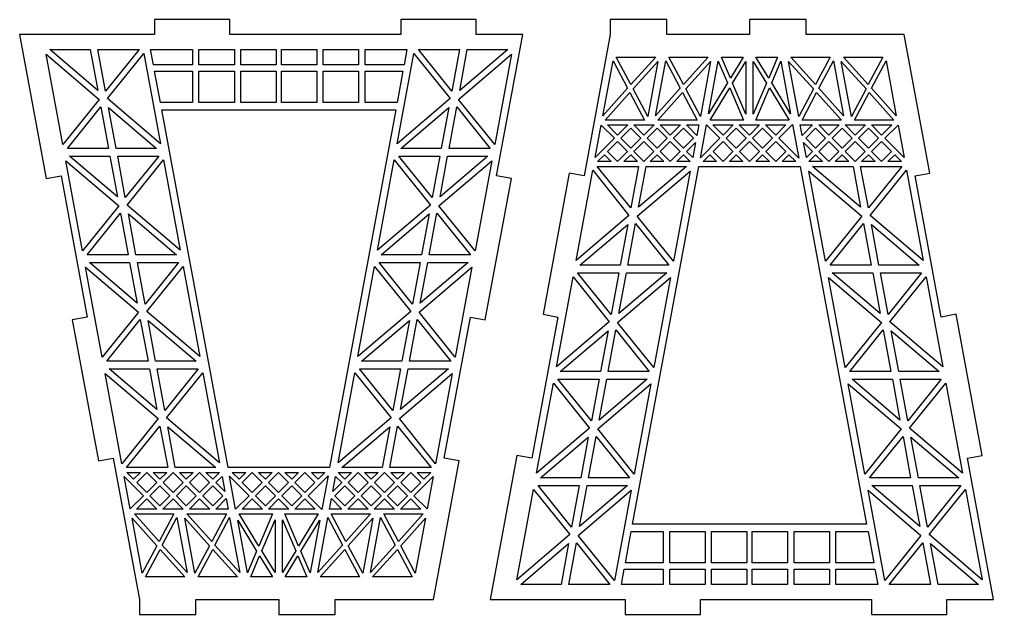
# Model space of a CAD drawing. Extents: x -33 to 356, y -32 to 230.
# Drawn here: x -33.3 to 173.6, y 103.3 to 229.7 of the extents above; entities that cross this region are included whole.
import ezdxf

# ---------------------------------------------------------------- set-up
doc = ezdxf.new("R2010")
doc.units = 0

msp = doc.modelspace()

# ---------------------------------------------------------------- linework, layer by layer
at = {"layer": '1', "linetype": 'CONTINUOUS'}
for points in [[(-27.673, 222.333, 0), (-16.433, 212.753, 0), (-24.113, 203.173, 0), (-27.673, 222.333, 0)], [(-26.873, 223.333, 0), (-18.293, 223.333, 0), (-16.693, 214.653, 0), (-26.873, 223.333, 0)], [(-16.673, 223.333, 0), (-7.933, 223.333, 0), (-15.033, 214.493, 0), (-16.673, 223.333, 0)], [(-6.953, 222.493, 0), (-3.413, 203.333, 0), (-14.653, 212.913, 0), (-6.953, 222.493, 0)], [(-5.473, 223.333, 0), (3.427, 223.333, 0), (3.427, 220.133, 0), (-4.893, 220.133, 0), (-5.473, 223.333, 0)], [(4.787, 220.133, 0), (4.787, 223.333, 0), (12.307, 223.333, 0), (12.307, 220.133, 0), (4.787, 220.133, 0)], [(13.667, 220.133, 0), (13.667, 223.333, 0), (21.187, 223.333, 0), (21.187, 220.133, 0), (13.667, 220.133, 0)], [(22.307, 220.133, 0), (22.307, 223.333, 0), (29.827, 223.333, 0), (29.827, 220.133, 0), (22.307, 220.133, 0)], [(31.187, 220.133, 0), (31.187, 223.333, 0), (38.707, 223.333, 0), (38.707, 220.133, 0), (31.187, 220.133, 0)], [(40.067, 220.133, 0), (40.067, 223.333, 0), (48.967, 223.333, 0), (48.387, 220.133, 0), (40.067, 220.133, 0)], [(50.447, 222.493, 0), (58.147, 212.913, 0), (46.907, 203.333, 0), (50.447, 222.493, 0)], [(51.427, 223.333, 0), (60.167, 223.333, 0), (58.527, 214.493, 0), (51.427, 223.333, 0)], [(71.167, 222.333, 0), (67.607, 203.173, 0), (59.927, 212.753, 0), (71.167, 222.333, 0)], [(61.787, 223.333, 0), (70.367, 223.333, 0), (60.187, 214.653, 0), (61.787, 223.333, 0)], [(101.807, 221.733, 0), (96.527, 215.893, 0), (93.427, 221.733, 0), (101.807, 221.733, 0)], [(112.987, 221.733, 0), (107.707, 215.893, 0), (104.607, 221.733, 0), (112.987, 221.733, 0)], [(120.387, 221.733, 0), (117.667, 217.293, 0), (115.787, 221.733, 0), (120.387, 221.733, 0)], [(127.707, 221.733, 0), (125.827, 217.293, 0), (123.107, 221.733, 0), (127.707, 221.733, 0)], [(138.887, 221.733, 0), (135.787, 215.893, 0), (130.507, 221.733, 0), (138.887, 221.733, 0)], [(150.067, 221.733, 0), (146.967, 215.893, 0), (141.687, 221.733, 0), (150.067, 221.733, 0)], [(92.747, 220.973, 0), (95.847, 215.133, 0), (90.587, 209.273, 0), (92.747, 220.973, 0)], [(100.107, 209.133, 0), (97.007, 214.973, 0), (102.287, 220.833, 0), (100.107, 209.133, 0)], [(103.927, 220.973, 0), (107.027, 215.133, 0), (101.767, 209.273, 0), (103.927, 220.973, 0)], [(111.307, 209.133, 0), (108.187, 214.973, 0), (113.467, 220.833, 0), (111.307, 209.133, 0)], [(115.107, 220.873, 0), (117.047, 216.293, 0), (113.027, 209.693, 0), (115.107, 220.873, 0)], [(120.947, 209.593, 0), (118.127, 216.213, 0), (120.947, 220.813, 0), (120.947, 209.593, 0)], [(122.547, 220.813, 0), (125.367, 216.213, 0), (122.547, 209.593, 0), (122.547, 220.813, 0)], [(130.467, 209.693, 0), (126.447, 216.293, 0), (128.387, 220.873, 0), (130.467, 209.693, 0)], [(130.027, 220.833, 0), (135.307, 214.973, 0), (132.187, 209.133, 0), (130.027, 220.833, 0)], [(141.727, 209.273, 0), (136.467, 215.133, 0), (139.567, 220.973, 0), (141.727, 209.273, 0)], [(141.207, 220.833, 0), (146.487, 214.973, 0), (143.387, 209.133, 0), (141.207, 220.833, 0)], [(152.907, 209.273, 0), (147.647, 215.133, 0), (150.747, 220.973, 0), (152.907, 209.273, 0)], [(-4.633, 218.773, 0), (3.427, 218.773, 0), (3.427, 212.133, 0), (-3.413, 212.133, 0), (-4.633, 218.773, 0)], [(4.787, 212.133, 0), (4.787, 218.773, 0), (12.307, 218.773, 0), (12.307, 212.133, 0), (4.787, 212.133, 0)], [(13.667, 218.773, 0), (21.187, 218.773, 0), (21.187, 212.133, 0), (13.667, 212.133, 0), (13.667, 218.773, 0)], [(22.307, 218.773, 0), (29.827, 218.773, 0), (29.827, 212.133, 0), (22.307, 212.133, 0), (22.307, 218.773, 0)], [(31.187, 218.773, 0), (38.707, 218.773, 0), (38.707, 212.133, 0), (31.187, 212.133, 0), (31.187, 218.773, 0)], [(40.067, 218.773, 0), (48.127, 218.773, 0), (46.907, 212.133, 0), (40.067, 212.133, 0), (40.067, 218.773, 0)], [(113.347, 208.373, 0), (117.527, 215.193, 0), (120.427, 208.373, 0), (113.347, 208.373, 0)], [(123.067, 208.373, 0), (125.967, 215.193, 0), (130.147, 208.373, 0), (123.067, 208.373, 0)], [(91.067, 208.373, 0), (96.327, 214.213, 0), (99.427, 208.373, 0), (91.067, 208.373, 0)], [(102.247, 208.373, 0), (107.507, 214.213, 0), (110.607, 208.373, 0), (102.247, 208.373, 0)], [(132.887, 208.373, 0), (135.987, 214.213, 0), (141.247, 208.373, 0), (132.887, 208.373, 0)], [(144.067, 208.373, 0), (147.167, 214.213, 0), (152.427, 208.373, 0), (144.067, 208.373, 0)], [(-14.413, 202.333, 0), (-23.153, 202.333, 0), (-16.053, 211.173, 0), (-14.413, 202.333, 0)], [(59.547, 211.173, 0), (66.647, 202.333, 0), (57.907, 202.333, 0), (59.547, 211.173, 0)], [(-12.773, 202.333, 0), (-14.393, 211.013, 0), (-4.213, 202.333, 0), (-12.773, 202.333, 0)], [(-3.113, 210.533, 0), (46.607, 210.533, 0), (32.527, 134.533, 0), (10.967, 134.533, 0), (-3.113, 210.533, 0)], [(57.887, 211.013, 0), (56.267, 202.333, 0), (47.707, 202.333, 0), (57.887, 211.013, 0)], [(93.027, 204.493, 0), (88.927, 200.413, 0), (90.207, 207.313, 0), (93.027, 204.493, 0)], [(93.707, 205.173, 0), (91.547, 207.333, 0), (95.867, 207.333, 0), (93.707, 205.173, 0)], [(97.147, 207.333, 0), (101.467, 207.333, 0), (99.307, 205.173, 0), (97.147, 207.333, 0)], [(107.067, 207.333, 0), (104.907, 205.173, 0), (102.747, 207.333, 0), (107.067, 207.333, 0)], [(110.547, 205.113, 0), (108.347, 207.333, 0), (110.967, 207.333, 0), (110.547, 205.113, 0)], [(115.427, 204.493, 0), (111.307, 200.373, 0), (112.587, 207.333, 0), (115.427, 204.493, 0)], [(118.267, 207.333, 0), (116.107, 205.173, 0), (113.947, 207.333, 0), (118.267, 207.333, 0)], [(123.867, 207.333, 0), (121.707, 205.173, 0), (119.547, 207.333, 0), (123.867, 207.333, 0)], [(127.307, 205.173, 0), (125.147, 207.333, 0), (129.467, 207.333, 0), (127.307, 205.173, 0)], [(132.207, 200.273, 0), (127.987, 204.493, 0), (130.887, 207.393, 0), (132.207, 200.273, 0)], [(135.147, 207.333, 0), (132.947, 205.113, 0), (132.527, 207.333, 0), (135.147, 207.333, 0)], [(140.747, 207.333, 0), (138.587, 205.173, 0), (136.427, 207.333, 0), (140.747, 207.333, 0)], [(144.187, 205.173, 0), (142.027, 207.333, 0), (146.347, 207.333, 0), (144.187, 205.173, 0)], [(149.787, 205.173, 0), (147.627, 207.333, 0), (151.947, 207.333, 0), (149.787, 205.173, 0)], [(150.467, 204.493, 0), (153.287, 207.313, 0), (154.567, 200.413, 0), (150.467, 204.493, 0)], [(96.507, 202.373, 0), (94.387, 204.493, 0), (96.507, 206.613, 0), (98.627, 204.493, 0), (96.507, 202.373, 0)], [(104.227, 204.493, 0), (102.107, 202.373, 0), (99.987, 204.493, 0), (102.107, 206.613, 0), (104.227, 204.493, 0)], [(107.707, 202.373, 0), (105.587, 204.493, 0), (107.707, 206.613, 0), (109.827, 204.493, 0), (107.707, 202.373, 0)], [(118.907, 206.613, 0), (121.027, 204.493, 0), (118.907, 202.373, 0), (116.787, 204.493, 0), (118.907, 206.613, 0)], [(126.627, 204.493, 0), (124.507, 202.373, 0), (122.387, 204.493, 0), (124.507, 206.613, 0), (126.627, 204.493, 0)], [(137.907, 204.493, 0), (135.787, 202.373, 0), (133.667, 204.493, 0), (135.787, 206.613, 0), (137.907, 204.493, 0)], [(141.387, 202.373, 0), (139.267, 204.493, 0), (141.387, 206.613, 0), (143.507, 204.493, 0), (141.387, 202.373, 0)], [(144.867, 204.493, 0), (146.987, 206.613, 0), (149.107, 204.493, 0), (146.987, 202.373, 0), (144.867, 204.493, 0)], [(95.827, 201.693, 0), (93.707, 199.573, 0), (91.587, 201.693, 0), (93.707, 203.813, 0), (95.827, 201.693, 0)], [(101.427, 201.693, 0), (99.307, 199.573, 0), (97.187, 201.693, 0), (99.307, 203.813, 0), (101.427, 201.693, 0)], [(107.027, 201.693, 0), (104.907, 199.573, 0), (102.787, 201.693, 0), (104.907, 203.813, 0), (107.027, 201.693, 0)], [(109.687, 200.393, 0), (108.387, 201.693, 0), (110.267, 203.573, 0), (109.687, 200.393, 0)], [(116.107, 203.813, 0), (118.227, 201.693, 0), (116.107, 199.573, 0), (113.987, 201.693, 0), (116.107, 203.813, 0)], [(123.827, 201.693, 0), (121.707, 199.573, 0), (119.587, 201.693, 0), (121.707, 203.813, 0), (123.827, 201.693, 0)], [(129.427, 201.693, 0), (127.307, 199.573, 0), (125.187, 201.693, 0), (127.307, 203.813, 0), (129.427, 201.693, 0)], [(135.107, 201.693, 0), (133.807, 200.393, 0), (133.227, 203.573, 0), (135.107, 201.693, 0)], [(140.707, 201.693, 0), (138.587, 199.573, 0), (136.467, 201.693, 0), (138.587, 203.813, 0), (140.707, 201.693, 0)], [(144.187, 199.573, 0), (142.067, 201.693, 0), (144.187, 203.813, 0), (146.307, 201.693, 0), (144.187, 199.573, 0)], [(147.667, 201.693, 0), (149.787, 203.813, 0), (151.907, 201.693, 0), (149.787, 199.573, 0), (147.667, 201.693, 0)], [(-12.513, 192.053, 0), (-22.673, 200.733, 0), (-14.113, 200.733, 0), (-12.513, 192.053, 0)], [(-10.853, 191.893, 0), (-12.473, 200.733, 0), (-3.753, 200.733, 0), (-10.853, 191.893, 0)], [(55.967, 200.733, 0), (54.347, 191.893, 0), (47.247, 200.733, 0), (55.967, 200.733, 0)], [(57.607, 200.733, 0), (66.167, 200.733, 0), (56.007, 192.053, 0), (57.607, 200.733, 0)], [(90.907, 201.013, 0), (92.347, 199.573, 0), (89.467, 199.573, 0), (90.907, 201.013, 0)], [(97.947, 199.573, 0), (95.067, 199.573, 0), (96.507, 201.013, 0), (97.947, 199.573, 0)], [(102.107, 201.013, 0), (103.547, 199.573, 0), (100.667, 199.573, 0), (102.107, 201.013, 0)], [(109.147, 199.573, 0), (106.267, 199.573, 0), (107.707, 201.013, 0), (109.147, 199.573, 0)], [(113.307, 201.013, 0), (114.747, 199.573, 0), (111.867, 199.573, 0), (113.307, 201.013, 0)], [(120.347, 199.573, 0), (117.467, 199.573, 0), (118.907, 201.013, 0), (120.347, 199.573, 0)], [(125.947, 199.573, 0), (123.067, 199.573, 0), (124.507, 201.013, 0), (125.947, 199.573, 0)], [(131.547, 199.573, 0), (128.667, 199.573, 0), (130.107, 201.013, 0), (131.547, 199.573, 0)], [(135.787, 201.013, 0), (137.227, 199.573, 0), (134.347, 199.573, 0), (135.787, 201.013, 0)], [(142.827, 199.573, 0), (139.947, 199.573, 0), (141.387, 201.013, 0), (142.827, 199.573, 0)], [(145.547, 199.573, 0), (146.987, 201.013, 0), (148.427, 199.573, 0), (145.547, 199.573, 0)], [(152.587, 201.013, 0), (154.027, 199.573, 0), (151.147, 199.573, 0), (152.587, 201.013, 0)], [(-19.933, 180.573, 0), (-23.493, 199.733, 0), (-12.233, 190.153, 0), (-19.933, 180.573, 0)], [(-10.473, 190.313, 0), (-2.773, 199.893, 0), (0.787, 180.733, 0), (-10.473, 190.313, 0)], [(46.267, 199.893, 0), (53.967, 190.313, 0), (42.707, 180.733, 0), (46.267, 199.893, 0)], [(55.727, 190.153, 0), (66.987, 199.733, 0), (63.427, 180.573, 0), (55.727, 190.153, 0)], [(88.427, 197.693, 0), (96.127, 188.113, 0), (84.887, 178.533, 0), (88.427, 197.693, 0)], [(98.147, 198.533, 0), (96.507, 189.693, 0), (89.407, 198.533, 0), (98.147, 198.533, 0)], [(96.887, 122.533, 0), (110.967, 198.533, 0), (132.527, 198.533, 0), (146.607, 122.533, 0), (96.887, 122.533, 0)], [(109.147, 197.533, 0), (105.607, 178.373, 0), (97.907, 187.953, 0), (109.147, 197.533, 0)], [(108.347, 198.533, 0), (98.167, 189.853, 0), (99.767, 198.533, 0), (108.347, 198.533, 0)], [(137.887, 178.373, 0), (134.347, 197.533, 0), (145.587, 187.953, 0), (137.887, 178.373, 0)], [(145.327, 189.853, 0), (135.147, 198.533, 0), (143.727, 198.533, 0), (145.327, 189.853, 0)], [(146.987, 189.693, 0), (145.347, 198.533, 0), (154.087, 198.533, 0), (146.987, 189.693, 0)], [(147.367, 188.113, 0), (155.067, 197.693, 0), (158.607, 178.533, 0), (147.367, 188.113, 0)], [(-10.213, 179.733, 0), (-18.953, 179.733, 0), (-11.853, 188.573, 0), (-10.213, 179.733, 0)], [(-8.593, 179.733, 0), (-10.193, 188.413, 0), (-0.013, 179.733, 0), (-8.593, 179.733, 0)], [(53.687, 188.413, 0), (52.087, 179.733, 0), (43.507, 179.733, 0), (53.687, 188.413, 0)], [(55.347, 188.573, 0), (62.447, 179.733, 0), (53.707, 179.733, 0), (55.347, 188.573, 0)], [(95.867, 186.213, 0), (94.267, 177.533, 0), (85.687, 177.533, 0), (95.867, 186.213, 0)], [(97.527, 186.373, 0), (104.627, 177.533, 0), (95.887, 177.533, 0), (97.527, 186.373, 0)], [(147.607, 177.533, 0), (138.867, 177.533, 0), (145.967, 186.373, 0), (147.607, 177.533, 0)], [(149.227, 177.533, 0), (147.627, 186.213, 0), (157.807, 177.533, 0), (149.227, 177.533, 0)], [(-8.313, 169.453, 0), (-18.493, 178.133, 0), (-9.933, 178.133, 0), (-8.313, 169.453, 0)], [(-6.653, 169.293, 0), (-8.293, 178.133, 0), (0.447, 178.133, 0), (-6.653, 169.293, 0)], [(51.787, 178.133, 0), (50.147, 169.293, 0), (43.047, 178.133, 0), (51.787, 178.133, 0)], [(53.427, 178.133, 0), (61.987, 178.133, 0), (51.807, 169.453, 0), (53.427, 178.133, 0)], [(-15.753, 157.973, 0), (-19.293, 177.133, 0), (-8.053, 167.553, 0), (-15.753, 157.973, 0)], [(-6.273, 167.713, 0), (1.407, 177.293, 0), (4.967, 158.133, 0), (-6.273, 167.713, 0)], [(42.087, 177.293, 0), (49.767, 167.713, 0), (38.527, 158.133, 0), (42.087, 177.293, 0)], [(51.547, 167.553, 0), (62.787, 177.133, 0), (59.247, 157.973, 0), (51.547, 167.553, 0)], [(93.967, 175.933, 0), (92.327, 167.093, 0), (85.227, 175.933, 0), (93.967, 175.933, 0)], [(95.587, 175.933, 0), (104.167, 175.933, 0), (93.987, 167.253, 0), (95.587, 175.933, 0)], [(149.507, 167.253, 0), (139.327, 175.933, 0), (147.907, 175.933, 0), (149.507, 167.253, 0)], [(151.167, 167.093, 0), (149.527, 175.933, 0), (158.267, 175.933, 0), (151.167, 167.093, 0)], [(84.247, 175.093, 0), (91.947, 165.513, 0), (80.707, 155.933, 0), (84.247, 175.093, 0)], [(93.727, 165.353, 0), (104.967, 174.933, 0), (101.407, 155.773, 0), (93.727, 165.353, 0)], [(142.087, 155.773, 0), (138.527, 174.933, 0), (149.767, 165.353, 0), (142.087, 155.773, 0)], [(151.547, 165.513, 0), (159.247, 175.093, 0), (162.787, 155.933, 0), (151.547, 165.513, 0)], [(-6.033, 157.133, 0), (-14.773, 157.133, 0), (-7.673, 165.973, 0), (-6.033, 157.133, 0)], [(-4.413, 157.133, 0), (-6.013, 165.813, 0), (4.167, 157.133, 0), (-4.413, 157.133, 0)], [(49.507, 165.813, 0), (47.907, 157.133, 0), (39.327, 157.133, 0), (49.507, 165.813, 0)], [(51.167, 165.973, 0), (58.267, 157.133, 0), (49.527, 157.133, 0), (51.167, 165.973, 0)], [(91.687, 163.613, 0), (90.067, 154.933, 0), (81.507, 154.933, 0), (91.687, 163.613, 0)], [(93.347, 163.773, 0), (100.447, 154.933, 0), (91.707, 154.933, 0), (93.347, 163.773, 0)], [(151.787, 154.933, 0), (143.047, 154.933, 0), (150.147, 163.773, 0), (151.787, 154.933, 0)], [(153.427, 154.933, 0), (151.807, 163.613, 0), (161.987, 154.933, 0), (153.427, 154.933, 0)], [(-4.133, 146.853, 0), (-14.313, 155.533, 0), (-5.733, 155.533, 0), (-4.133, 146.853, 0)], [(-2.473, 146.693, 0), (-4.113, 155.533, 0), (4.627, 155.533, 0), (-2.473, 146.693, 0)], [(47.607, 155.533, 0), (45.967, 146.693, 0), (38.867, 155.533, 0), (47.607, 155.533, 0)], [(49.227, 155.533, 0), (57.807, 155.533, 0), (47.627, 146.853, 0), (49.227, 155.533, 0)], [(-11.573, 135.373, 0), (-15.113, 154.533, 0), (-3.873, 144.953, 0), (-11.573, 135.373, 0)], [(9.147, 135.533, 0), (-2.093, 145.113, 0), (5.607, 154.693, 0), (9.147, 135.533, 0)], [(37.887, 154.693, 0), (45.587, 145.113, 0), (34.347, 135.533, 0), (37.887, 154.693, 0)], [(47.367, 144.953, 0), (58.607, 154.533, 0), (55.067, 135.373, 0), (47.367, 144.953, 0)], [(89.787, 153.333, 0), (88.147, 144.493, 0), (81.047, 153.333, 0), (89.787, 153.333, 0)], [(91.407, 153.333, 0), (99.987, 153.333, 0), (89.807, 144.653, 0), (91.407, 153.333, 0)], [(153.687, 144.653, 0), (143.507, 153.333, 0), (152.087, 153.333, 0), (153.687, 144.653, 0)], [(155.347, 144.493, 0), (153.707, 153.333, 0), (162.447, 153.333, 0), (155.347, 144.493, 0)], [(80.067, 152.493, 0), (87.767, 142.913, 0), (76.507, 133.333, 0), (80.067, 152.493, 0)], [(89.527, 142.753, 0), (100.787, 152.333, 0), (97.227, 133.173, 0), (89.527, 142.753, 0)], [(146.267, 133.173, 0), (142.707, 152.333, 0), (153.967, 142.753, 0), (146.267, 133.173, 0)], [(155.727, 142.913, 0), (163.427, 152.493, 0), (166.987, 133.333, 0), (155.727, 142.913, 0)], [(-1.853, 134.533, 0), (-10.593, 134.533, 0), (-3.493, 143.373, 0), (-1.853, 134.533, 0)], [(8.347, 134.533, 0), (-0.233, 134.533, 0), (-1.833, 143.213, 0), (8.347, 134.533, 0)], [(45.327, 143.213, 0), (43.727, 134.533, 0), (35.147, 134.533, 0), (45.327, 143.213, 0)], [(46.987, 143.373, 0), (54.087, 134.533, 0), (45.347, 134.533, 0), (46.987, 143.373, 0)], [(87.487, 141.013, 0), (85.887, 132.333, 0), (77.327, 132.333, 0), (87.487, 141.013, 0)], [(89.147, 141.173, 0), (96.247, 132.333, 0), (87.527, 132.333, 0), (89.147, 141.173, 0)], [(155.967, 132.333, 0), (147.247, 132.333, 0), (154.347, 141.173, 0), (155.967, 132.333, 0)], [(157.607, 132.333, 0), (156.007, 141.013, 0), (166.167, 132.333, 0), (157.607, 132.333, 0)], [(-6.973, 128.573, 0), (-9.793, 125.753, 0), (-11.073, 132.653, 0), (-6.973, 128.573, 0)], [(-9.093, 132.053, 0), (-10.533, 133.493, 0), (-7.653, 133.493, 0), (-9.093, 132.053, 0)], [(-4.173, 131.373, 0), (-6.293, 129.253, 0), (-8.413, 131.373, 0), (-6.293, 133.493, 0), (-4.173, 131.373, 0)], [(-2.053, 133.493, 0), (-3.493, 132.053, 0), (-4.933, 133.493, 0), (-2.053, 133.493, 0)], [(1.427, 131.373, 0), (-0.693, 129.253, 0), (-2.813, 131.373, 0), (-0.693, 133.493, 0), (1.427, 131.373, 0)], [(2.107, 132.053, 0), (0.667, 133.493, 0), (3.547, 133.493, 0), (2.107, 132.053, 0)], [(7.027, 131.373, 0), (4.907, 129.253, 0), (2.787, 131.373, 0), (4.907, 133.493, 0), (7.027, 131.373, 0)], [(9.147, 133.493, 0), (7.707, 132.053, 0), (6.267, 133.493, 0), (9.147, 133.493, 0)], [(9.687, 132.673, 0), (10.267, 129.493, 0), (8.387, 131.373, 0), (9.687, 132.673, 0)], [(15.427, 128.573, 0), (12.587, 125.733, 0), (11.307, 132.693, 0), (15.427, 128.573, 0)], [(13.307, 132.053, 0), (11.867, 133.493, 0), (14.747, 133.493, 0), (13.307, 132.053, 0)], [(16.107, 129.253, 0), (13.987, 131.373, 0), (16.107, 133.493, 0), (18.227, 131.373, 0), (16.107, 129.253, 0)], [(20.347, 133.493, 0), (18.907, 132.053, 0), (17.467, 133.493, 0), (20.347, 133.493, 0)], [(23.827, 131.373, 0), (21.707, 129.253, 0), (19.587, 131.373, 0), (21.707, 133.493, 0), (23.827, 131.373, 0)], [(25.947, 133.493, 0), (24.507, 132.053, 0), (23.067, 133.493, 0), (25.947, 133.493, 0)], [(29.427, 131.373, 0), (27.307, 129.253, 0), (25.187, 131.373, 0), (27.307, 133.493, 0), (29.427, 131.373, 0)], [(32.207, 132.793, 0), (30.887, 125.673, 0), (27.987, 128.573, 0), (32.207, 132.793, 0)], [(31.547, 133.493, 0), (30.107, 132.053, 0), (28.667, 133.493, 0), (31.547, 133.493, 0)], [(35.107, 131.373, 0), (33.227, 129.493, 0), (33.807, 132.673, 0), (35.107, 131.373, 0)], [(35.787, 132.053, 0), (34.347, 133.493, 0), (37.227, 133.493, 0), (35.787, 132.053, 0)], [(40.707, 131.373, 0), (38.587, 129.253, 0), (36.467, 131.373, 0), (38.587, 133.493, 0), (40.707, 131.373, 0)], [(42.827, 133.493, 0), (41.387, 132.053, 0), (39.947, 133.493, 0), (42.827, 133.493, 0)], [(44.187, 133.493, 0), (46.307, 131.373, 0), (44.187, 129.253, 0), (42.067, 131.373, 0), (44.187, 133.493, 0)], [(45.547, 133.493, 0), (48.427, 133.493, 0), (46.987, 132.053, 0), (45.547, 133.493, 0)], [(47.667, 131.373, 0), (49.787, 133.493, 0), (51.907, 131.373, 0), (49.787, 129.253, 0), (47.667, 131.373, 0)], [(50.467, 128.573, 0), (54.567, 132.653, 0), (53.287, 125.753, 0), (50.467, 128.573, 0)], [(52.587, 132.053, 0), (51.147, 133.493, 0), (54.027, 133.493, 0), (52.587, 132.053, 0)], [(-3.493, 130.693, 0), (-1.373, 128.573, 0), (-3.493, 126.453, 0), (-5.613, 128.573, 0), (-3.493, 130.693, 0)], [(4.227, 128.573, 0), (2.107, 126.453, 0), (-0.013, 128.573, 0), (2.107, 130.693, 0), (4.227, 128.573, 0)], [(7.707, 130.693, 0), (9.827, 128.573, 0), (7.707, 126.453, 0), (5.587, 128.573, 0), (7.707, 130.693, 0)], [(18.907, 126.453, 0), (16.787, 128.573, 0), (18.907, 130.693, 0), (21.027, 128.573, 0), (18.907, 126.453, 0)], [(26.627, 128.573, 0), (24.507, 126.453, 0), (22.387, 128.573, 0), (24.507, 130.693, 0), (26.627, 128.573, 0)], [(37.907, 128.573, 0), (35.787, 126.453, 0), (33.667, 128.573, 0), (35.787, 130.693, 0), (37.907, 128.573, 0)], [(41.387, 130.693, 0), (43.507, 128.573, 0), (41.387, 126.453, 0), (39.267, 128.573, 0), (41.387, 130.693, 0)], [(44.867, 128.573, 0), (46.987, 130.693, 0), (49.107, 128.573, 0), (46.987, 126.453, 0), (44.867, 128.573, 0)], [(85.587, 130.733, 0), (83.947, 121.893, 0), (76.847, 130.733, 0), (85.587, 130.733, 0)], [(87.227, 130.733, 0), (95.787, 130.733, 0), (85.607, 122.053, 0), (87.227, 130.733, 0)], [(157.887, 122.053, 0), (147.707, 130.733, 0), (156.267, 130.733, 0), (157.887, 122.053, 0)], [(159.547, 121.893, 0), (157.907, 130.733, 0), (166.647, 130.733, 0), (159.547, 121.893, 0)], [(72.327, 110.733, 0), (75.887, 129.893, 0), (83.567, 120.313, 0), (72.327, 110.733, 0)], [(93.047, 110.573, 0), (85.347, 120.153, 0), (96.587, 129.733, 0), (93.047, 110.573, 0)], [(150.447, 110.573, 0), (146.907, 129.733, 0), (158.147, 120.153, 0), (150.447, 110.573, 0)], [(171.167, 110.733, 0), (159.927, 120.313, 0), (167.607, 129.893, 0), (171.167, 110.733, 0)], [(-6.293, 127.893, 0), (-4.133, 125.733, 0), (-8.453, 125.733, 0), (-6.293, 127.893, 0)], [(-2.853, 125.733, 0), (-0.693, 127.893, 0), (1.467, 125.733, 0), (-2.853, 125.733, 0)], [(7.067, 125.733, 0), (2.747, 125.733, 0), (4.907, 127.893, 0), (7.067, 125.733, 0)], [(10.547, 127.953, 0), (10.967, 125.733, 0), (8.347, 125.733, 0), (10.547, 127.953, 0)], [(18.267, 125.733, 0), (13.947, 125.733, 0), (16.107, 127.893, 0), (18.267, 125.733, 0)], [(23.867, 125.733, 0), (19.547, 125.733, 0), (21.707, 127.893, 0), (23.867, 125.733, 0)], [(27.307, 127.893, 0), (29.467, 125.733, 0), (25.147, 125.733, 0), (27.307, 127.893, 0)], [(35.147, 125.733, 0), (32.527, 125.733, 0), (32.947, 127.953, 0), (35.147, 125.733, 0)], [(40.747, 125.733, 0), (36.427, 125.733, 0), (38.587, 127.893, 0), (40.747, 125.733, 0)], [(44.187, 127.893, 0), (46.347, 125.733, 0), (42.027, 125.733, 0), (44.187, 127.893, 0)], [(49.787, 127.893, 0), (51.947, 125.733, 0), (47.627, 125.733, 0), (49.787, 127.893, 0)], [(-8.933, 124.693, 0), (-0.573, 124.693, 0), (-3.673, 118.853, 0), (-8.933, 124.693, 0)], [(10.607, 124.693, 0), (7.507, 118.853, 0), (2.247, 124.693, 0), (10.607, 124.693, 0)], [(20.427, 124.693, 0), (17.527, 117.873, 0), (13.347, 124.693, 0), (20.427, 124.693, 0)], [(30.147, 124.693, 0), (25.967, 117.873, 0), (23.067, 124.693, 0), (30.147, 124.693, 0)], [(41.247, 124.693, 0), (35.987, 118.853, 0), (32.887, 124.693, 0), (41.247, 124.693, 0)], [(52.427, 124.693, 0), (47.167, 118.853, 0), (44.067, 124.693, 0), (52.427, 124.693, 0)], [(-7.253, 112.093, 0), (-9.413, 123.793, 0), (-4.153, 117.933, 0), (-7.253, 112.093, 0)], [(0.107, 123.933, 0), (2.287, 112.233, 0), (-2.993, 118.093, 0), (0.107, 123.933, 0)], [(1.767, 123.793, 0), (7.027, 117.933, 0), (3.927, 112.093, 0), (1.767, 123.793, 0)], [(13.467, 112.233, 0), (8.187, 118.093, 0), (11.307, 123.933, 0), (13.467, 112.233, 0)], [(13.027, 123.373, 0), (17.047, 116.773, 0), (15.107, 112.193, 0), (13.027, 123.373, 0)], [(20.947, 112.253, 0), (18.127, 116.853, 0), (20.947, 123.473, 0), (20.947, 112.253, 0)], [(22.547, 123.473, 0), (25.367, 116.853, 0), (22.547, 112.253, 0), (22.547, 123.473, 0)], [(28.387, 112.193, 0), (26.447, 116.773, 0), (30.467, 123.373, 0), (28.387, 112.193, 0)], [(32.187, 123.933, 0), (35.307, 118.093, 0), (30.027, 112.233, 0), (32.187, 123.933, 0)], [(39.567, 112.093, 0), (36.467, 117.933, 0), (41.727, 123.793, 0), (39.567, 112.093, 0)], [(43.387, 123.933, 0), (46.487, 118.093, 0), (41.207, 112.233, 0), (43.387, 123.933, 0)], [(50.747, 112.093, 0), (47.647, 117.933, 0), (52.907, 123.793, 0), (50.747, 112.093, 0)], [(95.367, 114.293, 0), (96.587, 120.933, 0), (103.427, 120.933, 0), (103.427, 114.293, 0), (95.367, 114.293, 0)], [(104.787, 120.933, 0), (112.307, 120.933, 0), (112.307, 114.293, 0), (104.787, 114.293, 0), (104.787, 120.933, 0)], [(113.667, 114.293, 0), (113.667, 120.933, 0), (121.187, 120.933, 0), (121.187, 114.293, 0), (113.667, 114.293, 0)], [(122.307, 114.293, 0), (122.307, 120.933, 0), (129.827, 120.933, 0), (129.827, 114.293, 0), (122.307, 114.293, 0)], [(131.187, 114.293, 0), (131.187, 120.933, 0), (138.707, 120.933, 0), (138.707, 114.293, 0), (131.187, 114.293, 0)], [(140.067, 114.293, 0), (140.067, 120.933, 0), (146.907, 120.933, 0), (148.127, 114.293, 0), (140.067, 114.293, 0)], [(73.127, 109.733, 0), (83.307, 118.413, 0), (81.707, 109.733, 0), (73.127, 109.733, 0)], [(83.327, 109.733, 0), (84.967, 118.573, 0), (92.067, 109.733, 0), (83.327, 109.733, 0)], [(151.427, 109.733, 0), (158.527, 118.573, 0), (160.167, 109.733, 0), (151.427, 109.733, 0)], [(161.787, 109.733, 0), (160.187, 118.413, 0), (170.367, 109.733, 0), (161.787, 109.733, 0)], [(1.807, 111.333, 0), (-6.573, 111.333, 0), (-3.473, 117.173, 0), (1.807, 111.333, 0)], [(4.607, 111.333, 0), (7.707, 117.173, 0), (12.987, 111.333, 0), (4.607, 111.333, 0)], [(30.507, 111.333, 0), (35.787, 117.173, 0), (38.887, 111.333, 0), (30.507, 111.333, 0)], [(41.687, 111.333, 0), (46.967, 117.173, 0), (50.067, 111.333, 0), (41.687, 111.333, 0)], [(15.787, 111.333, 0), (17.667, 115.773, 0), (20.387, 111.333, 0), (15.787, 111.333, 0)], [(23.107, 111.333, 0), (25.827, 115.773, 0), (27.707, 111.333, 0), (23.107, 111.333, 0)], [(94.527, 109.733, 0), (95.107, 112.933, 0), (103.427, 112.933, 0), (103.427, 109.733, 0), (94.527, 109.733, 0)], [(104.787, 112.933, 0), (112.307, 112.933, 0), (112.307, 109.733, 0), (104.787, 109.733, 0), (104.787, 112.933, 0)], [(113.667, 112.933, 0), (121.187, 112.933, 0), (121.187, 109.733, 0), (113.667, 109.733, 0), (113.667, 112.933, 0)], [(122.307, 112.933, 0), (129.827, 112.933, 0), (129.827, 109.733, 0), (122.307, 109.733, 0), (122.307, 112.933, 0)], [(131.187, 112.933, 0), (138.707, 112.933, 0), (138.707, 109.733, 0), (131.187, 109.733, 0), (131.187, 112.933, 0)], [(140.067, 112.933, 0), (148.387, 112.933, 0), (148.967, 109.733, 0), (140.067, 109.733, 0), (140.067, 112.933, 0)]]:
    msp.add_polyline3d(points, dxfattribs=at)
at = {"layer": '2', "linetype": 'CONTINUOUS'}
for points in [[(-33.333, 226.533, 0), (-27.673, 195.953, 0), (-24.513, 196.533, 0), (-18.973, 166.533, 0), (-22.113, 165.953, 0), (-16.553, 135.953, 0), (-13.413, 136.533, 0), (-7.853, 106.533, 0), (-7.853, 103.333, 0), (4.147, 103.333, 0), (4.147, 106.533, 0), (21.747, 106.533, 0), (21.747, 103.333, 0), (33.747, 103.333, 0), (33.747, 106.533, 0), (54.607, 106.533, 0), (60.047, 135.953, 0), (56.907, 136.533, 0), (62.467, 166.533, 0), (65.607, 165.953, 0), (71.167, 195.953, 0), (68.007, 196.533, 0), (73.567, 226.533, 0), (63.667, 226.533, 0), (63.667, 229.733, 0), (47.667, 229.733, 0), (47.667, 226.533, 0), (11.347, 226.533, 0), (11.347, 229.733, 0), (-4.653, 229.733, 0), (-4.653, 226.533, 0), (-33.333, 226.533, 0)], [(66.667, 106.533, 0), (95.347, 106.533, 0), (95.347, 103.333, 0), (111.347, 103.333, 0), (111.347, 106.533, 0), (147.667, 106.533, 0), (147.667, 103.333, 0), (163.667, 103.333, 0), (163.667, 106.533, 0), (173.567, 106.533, 0), (168.007, 136.533, 0), (171.167, 137.113, 0), (165.607, 167.113, 0), (162.467, 166.533, 0), (156.907, 196.533, 0), (160.047, 197.113, 0), (154.607, 226.533, 0), (133.747, 226.533, 0), (133.747, 229.733, 0), (121.747, 229.733, 0), (121.747, 226.533, 0), (104.147, 226.533, 0), (104.147, 229.733, 0), (92.147, 229.733, 0), (92.147, 226.533, 0), (86.587, 196.533, 0), (83.447, 197.113, 0), (77.887, 167.113, 0), (81.027, 166.533, 0), (75.487, 136.533, 0), (72.327, 137.113, 0), (66.667, 106.533, 0)]]:
    msp.add_polyline3d(points, dxfattribs=at)

doc.saveas('drawing.dxf')
